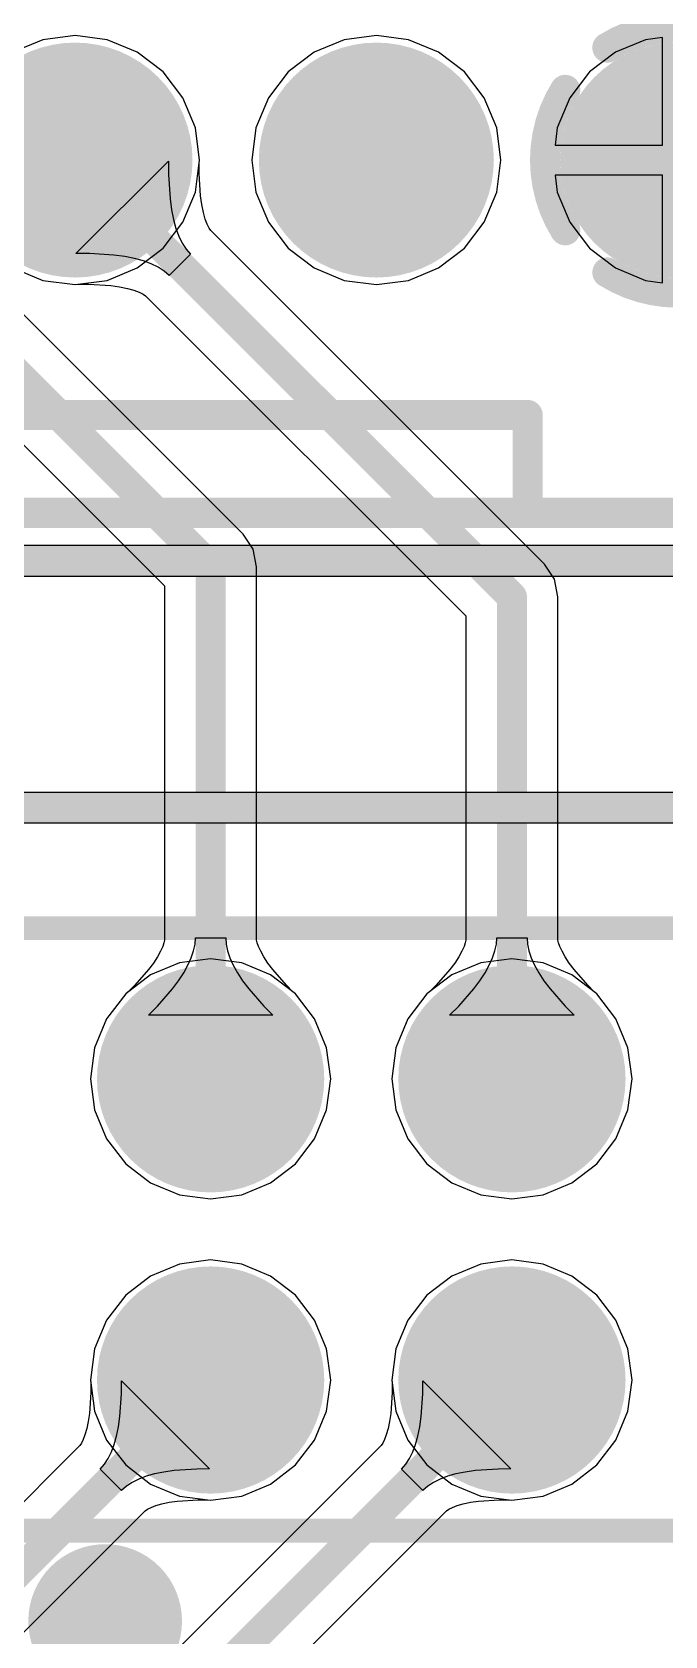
# Model space of a CAD drawing. Header units: millimetres. Extents: x 19 to 120, y 15 to 116.
# Drawn here: x 66.44 to 71.77, y 94.87 to 108.39 of the extents above; entities that cross this region are included whole.
import ezdxf

# ---------------------------------------------------------------- set-up
doc = ezdxf.new("R2010")
doc.units = ezdxf.units.MM
for name, color, linetype in [('BottomLayer', 5, 'Continuous'), ('BottomSolder', 6, 'Continuous'), ('InternalPlane1', 76, 'Continuous'), ('InternalPlane2', 16, 'Continuous'), ('MultiLayer', 9, 'Continuous'), ('PadHoleLayer', 156, 'Continuous'), ('TopLayer', 1, 'Continuous'), ('TopOverlay', 2, 'Continuous'), ('TopSolder', 216, 'Continuous'), ('ViaHoleLayer', 16, 'Continuous')]:
    doc.layers.add(name, color=color, linetype=linetype)

# ---------------------------------------------------------------- blocks, each defined once
blk = doc.blocks.new('IDC3_7_2_6')
at = {"layer": 'BottomLayer', "const_width": 0.787}
for points in [[(7.226, 0, 1), (8.014, 0, 1)], [(9.766, 0, 1), (10.554, 0, 1)], [(12.306, 0, 1), (13.094, 0, 1)]]:
    blk.add_lwpolyline(points, format="xyb", close=True, dxfattribs=at)
at = {"layer": 'BottomSolder', "const_width": 0.889}
for points in [[(7.175, 0, 1), (8.064, 0, 1)], [(9.716, 0, 1), (10.604, 0, 1)], [(12.255, 0, 1), (13.145, 0, 1)]]:
    blk.add_lwpolyline(points, format="xyb", close=True, dxfattribs=at)
at = {"layer": 'InternalPlane1', "const_width": 0.254}
for points in [[(12.108, 0.948, -0.286745), (13.292, 0.948)], [(11.752, -0.592, -0.286745), (11.752, 0.592)], [(13.292, -0.948, -0.286745), (12.108, -0.948)]]:
    blk.add_lwpolyline(points, format="xyb", dxfattribs=at)
at = {"layer": 'InternalPlane1'}
for points, const_width in [([(7.125, 0, 1), (8.115, 0, 1)], 0.991), ([(9.665, 0, 1), (10.655, 0, 1)], 0.991), ([(12.044, 0.948, 1), (12.171, 0.948, 1)], 0.127), ([(11.689, 0.592, 1), (11.816, 0.592, 1)], 0.127), ([(11.689, -0.592, 1), (11.816, -0.592, 1)], 0.127), ([(12.044, -0.948, 1), (12.171, -0.948, 1)], 0.127)]:
    blk.add_lwpolyline(points, format="xyb", close=True, dxfattribs=dict(at, const_width=const_width))
at = {"layer": 'InternalPlane2', "const_width": 0.991}
for points in [[(7.125, 0, 1), (8.115, 0, 1)], [(9.665, 0, 1), (10.655, 0, 1)], [(12.205, 0, 1), (13.195, 0, 1)]]:
    blk.add_lwpolyline(points, format="xyb", close=True, dxfattribs=at)
at = {"layer": 'MultiLayer', "const_width": 0.787}
for points in [[(7.226, 0, 1), (8.014, 0, 1)], [(9.766, 0, 1), (10.554, 0, 1)], [(12.306, 0, 1), (13.094, 0, 1)]]:
    blk.add_lwpolyline(points, format="xyb", close=True, dxfattribs=at)
at = {"layer": 'PadHoleLayer', "const_width": 0.483}
for points in [[(7.379, 0, 1), (7.861, 0, 1)], [(9.919, 0, 1), (10.401, 0, 1)], [(12.459, 0, 1), (12.941, 0, 1)]]:
    blk.add_lwpolyline(points, format="xyb", close=True, dxfattribs=at)
at = {"layer": 'TopLayer', "const_width": 0.787}
for points in [[(7.226, 0, 1), (8.014, 0, 1)], [(9.766, 0, 1), (10.554, 0, 1)], [(12.306, 0, 1), (13.094, 0, 1)]]:
    blk.add_lwpolyline(points, format="xyb", close=True, dxfattribs=at)
at = {"layer": 'TopOverlay', "const_width": 0.254}
for points in [[(3.815, -2.15), (11.435, -2.15)], [(11.435, -2.938), (11.435, -2.15)], [(-5.08, -2.975), (20.32, -2.975)]]:
    blk.add_lwpolyline(points, dxfattribs=at)
at = {"layer": 'TopOverlay', "const_width": 0.127}
for points in [[(11.372, -2.15, 1), (11.499, -2.15, 1)], [(11.372, -2.15, 1), (11.499, -2.15, 1)], [(11.372, -2.938, 1), (11.499, -2.938, 1)]]:
    blk.add_lwpolyline(points, format="xyb", close=True, dxfattribs=at)
at = {"layer": 'TopSolder', "const_width": 0.889}
for points in [[(7.175, 0, 1), (8.064, 0, 1)], [(9.716, 0, 1), (10.604, 0, 1)], [(12.255, 0, 1), (13.145, 0, 1)]]:
    blk.add_lwpolyline(points, format="xyb", close=True, dxfattribs=at)
blk = doc.blocks.new('HDR2X8_7')
at = {"layer": 'BottomLayer', "const_width": 0.75}
for points in [[(9.785, 2.54, 1), (10.535, 2.54, 1)], [(12.325, 2.54, 1), (13.075, 2.54, 1)], [(9.785, 0, 1), (10.535, 0, 1)], [(12.325, 0, 1), (13.075, 0, 1)]]:
    blk.add_lwpolyline(points, format="xyb", close=True, dxfattribs=at)
at = {"layer": 'BottomSolder', "const_width": 0.852}
for points in [[(9.734, 2.54, 1), (10.586, 2.54, 1)], [(12.274, 2.54, 1), (13.126, 2.54, 1)], [(9.734, 0, 1), (10.586, 0, 1)], [(12.274, 0, 1), (13.126, 0, 1)]]:
    blk.add_lwpolyline(points, format="xyb", close=True, dxfattribs=at)
at = {"layer": 'InternalPlane1', "const_width": 0.958}
for points in [[(9.681, 2.54, 1), (10.639, 2.54, 1)], [(12.221, 2.54, 1), (13.179, 2.54, 1)], [(9.681, 0, 1), (10.639, 0, 1)], [(12.221, 0, 1), (13.179, 0, 1)]]:
    blk.add_lwpolyline(points, format="xyb", close=True, dxfattribs=at)
at = {"layer": 'InternalPlane2', "const_width": 0.958}
for points in [[(9.681, 2.54, 1), (10.639, 2.54, 1)], [(12.221, 2.54, 1), (13.179, 2.54, 1)], [(9.681, 0, 1), (10.639, 0, 1)], [(12.221, 0, 1), (13.179, 0, 1)]]:
    blk.add_lwpolyline(points, format="xyb", close=True, dxfattribs=at)
at = {"layer": 'MultiLayer', "const_width": 0.75}
for points in [[(9.785, 2.54, 1), (10.535, 2.54, 1)], [(12.325, 2.54, 1), (13.075, 2.54, 1)], [(9.785, 0, 1), (10.535, 0, 1)], [(12.325, 0, 1), (13.075, 0, 1)]]:
    blk.add_lwpolyline(points, format="xyb", close=True, dxfattribs=at)
at = {"layer": 'PadHoleLayer', "const_width": 0.45}
for points in [[(9.935, 2.54, 1), (10.385, 2.54, 1)], [(12.475, 2.54, 1), (12.925, 2.54, 1)], [(9.935, 0, 1), (10.385, 0, 1)], [(12.475, 0, 1), (12.925, 0, 1)]]:
    blk.add_lwpolyline(points, format="xyb", close=True, dxfattribs=at)
at = {"layer": 'TopLayer', "const_width": 0.75}
for points in [[(9.785, 2.54, 1), (10.535, 2.54, 1)], [(12.325, 2.54, 1), (13.075, 2.54, 1)], [(9.785, 0, 1), (10.535, 0, 1)], [(12.325, 0, 1), (13.075, 0, 1)]]:
    blk.add_lwpolyline(points, format="xyb", close=True, dxfattribs=at)
at = {"layer": 'TopOverlay', "const_width": 0.2}
for points in [[(-1.27, 3.81), (19.05, 3.81)], [(-1.27, -1.27), (19.05, -1.27)]]:
    blk.add_lwpolyline(points, dxfattribs=at)
at = {"layer": 'TopSolder', "const_width": 0.852}
for points in [[(9.734, 2.54, 1), (10.586, 2.54, 1)], [(12.274, 2.54, 1), (13.126, 2.54, 1)], [(9.734, 0, 1), (10.586, 0, 1)], [(12.274, 0, 1), (13.126, 0, 1)]]:
    blk.add_lwpolyline(points, format="xyb", close=True, dxfattribs=at)

msp = doc.modelspace()

# ---------------------------------------------------------------- linework, layer by layer
at = {"layer": 'BottomLayer'}
for p, q in [((66.53, 108.33), (66.277, 108.225)), ((66.802, 108.365), (66.53, 108.33)), ((67.074, 108.33), (66.802, 108.365)), ((67.327, 108.225), (67.074, 108.33)), ((69.07, 108.33), (68.817, 108.225)), ((69.342, 108.365), (69.07, 108.33)), ((69.614, 108.33), (69.342, 108.365)), ((69.867, 108.225), (69.614, 108.33)), ((71.61, 108.33), (71.357, 108.225)), ((71.755, 108.349), (71.61, 108.33)), ((71.755, 107.442), (71.755, 108.349)), ((67.545, 108.058), (67.327, 108.225)), ((68.817, 108.225), (68.599, 108.058)), ((70.085, 108.058), (69.867, 108.225)), ((71.357, 108.225), (71.139, 108.058)), ((67.712, 107.84), (67.545, 108.058)), ((68.599, 108.058), (68.432, 107.84)), ((70.252, 107.84), (70.085, 108.058)), ((71.139, 108.058), (70.972, 107.84)), ((67.817, 107.587), (67.712, 107.84)), ((68.432, 107.84), (68.327, 107.587)), ((70.357, 107.587), (70.252, 107.84)), ((70.972, 107.84), (70.867, 107.587)), ((67.852, 107.315), (67.817, 107.587)), ((68.327, 107.587), (68.292, 107.315)), ((70.392, 107.315), (70.357, 107.587)), ((70.867, 107.587), (70.848, 107.442)), ((70.848, 107.442), (71.755, 107.442)), ((67.817, 107.043), (67.852, 107.315)), ((68.292, 107.315), (68.327, 107.043)), ((70.357, 107.043), (70.392, 107.315)), ((71.755, 107.188), (70.848, 107.188)), ((70.848, 107.188), (70.867, 107.043)), ((71.755, 106.281), (71.755, 107.188)), ((67.712, 106.79), (67.817, 107.043)), ((68.327, 107.043), (68.432, 106.79)), ((70.252, 106.79), (70.357, 107.043)), ((70.867, 107.043), (70.972, 106.79)), ((67.545, 106.572), (67.712, 106.79)), ((68.432, 106.79), (68.599, 106.572)), ((70.085, 106.572), (70.252, 106.79)), ((70.972, 106.79), (71.139, 106.572)), ((67.327, 106.405), (67.545, 106.572)), ((68.599, 106.572), (68.817, 106.405)), ((69.867, 106.405), (70.085, 106.572)), ((71.139, 106.572), (71.357, 106.405)), ((66.277, 106.405), (66.53, 106.3)), ((66.53, 106.3), (66.802, 106.265)), ((66.802, 106.265), (67.074, 106.3)), ((67.074, 106.3), (67.327, 106.405)), ((68.817, 106.405), (69.07, 106.3)), ((69.07, 106.3), (69.342, 106.265)), ((69.342, 106.265), (69.614, 106.3)), ((69.614, 106.3), (69.867, 106.405)), ((71.357, 106.405), (71.61, 106.3)), ((71.61, 106.3), (71.755, 106.281)), ((67.683, 100.546), (67.439, 100.445)), ((67.945, 100.581), (67.683, 100.546)), ((68.207, 100.546), (67.945, 100.581)), ((68.451, 100.445), (68.207, 100.546)), ((70.223, 100.546), (69.979, 100.445)), ((70.485, 100.581), (70.223, 100.546)), ((70.747, 100.546), (70.485, 100.581)), ((70.991, 100.445), (70.747, 100.546)), ((67.439, 100.445), (67.229, 100.284)), ((68.661, 100.284), (68.451, 100.445)), ((69.979, 100.445), (69.769, 100.284)), ((71.201, 100.284), (70.991, 100.445)), ((67.229, 100.284), (67.068, 100.074)), ((68.822, 100.074), (68.661, 100.284)), ((69.769, 100.284), (69.608, 100.074)), ((71.362, 100.074), (71.201, 100.284)), ((67.068, 100.074), (66.967, 99.83)), ((68.923, 99.83), (68.822, 100.074)), ((69.608, 100.074), (69.507, 99.83)), ((71.463, 99.83), (71.362, 100.074)), ((66.967, 99.83), (66.932, 99.568)), ((68.958, 99.568), (68.923, 99.83)), ((69.507, 99.83), (69.472, 99.568)), ((71.498, 99.568), (71.463, 99.83)), ((66.932, 99.568), (66.967, 99.306)), ((68.923, 99.306), (68.958, 99.568)), ((69.472, 99.568), (69.507, 99.306)), ((71.463, 99.306), (71.498, 99.568)), ((66.967, 99.306), (67.068, 99.062)), ((68.822, 99.062), (68.923, 99.306)), ((69.507, 99.306), (69.608, 99.062)), ((71.362, 99.062), (71.463, 99.306)), ((67.068, 99.062), (67.229, 98.852)), ((68.661, 98.852), (68.822, 99.062)), ((69.608, 99.062), (69.769, 98.852)), ((71.201, 98.852), (71.362, 99.062)), ((67.229, 98.852), (67.439, 98.691)), ((68.451, 98.691), (68.661, 98.852)), ((69.769, 98.852), (69.979, 98.691)), ((70.991, 98.691), (71.201, 98.852)), ((67.439, 98.691), (67.683, 98.59)), ((68.207, 98.59), (68.451, 98.691)), ((69.979, 98.691), (70.223, 98.59)), ((70.747, 98.59), (70.991, 98.691)), ((67.683, 98.59), (67.945, 98.555)), ((67.945, 98.555), (68.207, 98.59)), ((70.223, 98.59), (70.485, 98.555)), ((70.485, 98.555), (70.747, 98.59)), ((67.683, 98.006), (67.439, 97.905)), ((67.945, 98.041), (67.683, 98.006)), ((68.207, 98.006), (67.945, 98.041)), ((68.451, 97.905), (68.207, 98.006)), ((70.223, 98.006), (69.979, 97.905)), ((70.485, 98.041), (70.223, 98.006)), ((70.747, 98.006), (70.485, 98.041)), ((70.991, 97.905), (70.747, 98.006)), ((67.439, 97.905), (67.229, 97.744)), ((68.661, 97.744), (68.451, 97.905)), ((69.979, 97.905), (69.769, 97.744)), ((71.201, 97.744), (70.991, 97.905)), ((67.229, 97.744), (67.068, 97.534)), ((68.822, 97.534), (68.661, 97.744)), ((69.769, 97.744), (69.608, 97.534)), ((71.362, 97.534), (71.201, 97.744)), ((67.068, 97.534), (66.967, 97.29)), ((68.923, 97.29), (68.822, 97.534)), ((69.608, 97.534), (69.507, 97.29)), ((71.463, 97.29), (71.362, 97.534)), ((66.967, 97.29), (66.932, 97.028)), ((68.958, 97.028), (68.923, 97.29)), ((69.507, 97.29), (69.472, 97.028)), ((71.498, 97.028), (71.463, 97.29)), ((66.932, 97.028), (66.936, 97.001)), ((66.936, 97.001), (66.935, 96.923)), ((67.194, 96.913), (67.195, 97.02)), ((67.195, 97.02), (67.937, 96.278)), ((68.923, 96.766), (68.958, 97.028)), ((69.472, 97.028), (69.476, 97.001)), ((69.476, 97.001), (69.475, 96.923)), ((69.734, 96.913), (69.735, 97.02)), ((69.735, 97.02), (70.477, 96.278)), ((71.463, 96.766), (71.498, 97.028)), ((66.935, 96.923), (66.923, 96.747)), ((67.181, 96.72), (67.194, 96.913)), ((69.475, 96.923), (69.463, 96.747)), ((69.721, 96.72), (69.734, 96.913)), ((66.923, 96.747), (66.914, 96.679)), ((67.169, 96.634), (67.181, 96.72)), ((68.822, 96.522), (68.923, 96.766)), ((69.463, 96.747), (69.454, 96.679)), ((69.709, 96.634), (69.721, 96.72)), ((71.362, 96.522), (71.463, 96.766)), ((66.886, 96.566), (66.871, 96.526)), ((66.901, 96.618), (66.886, 96.566)), ((66.914, 96.679), (66.901, 96.618)), ((67.153, 96.556), (67.169, 96.634)), ((69.426, 96.566), (69.411, 96.526)), ((69.441, 96.618), (69.426, 96.566)), ((69.454, 96.679), (69.441, 96.618)), ((69.693, 96.556), (69.709, 96.634)), ((66.843, 96.476), (58.005, 87.637)), ((69.383, 96.476), (58.767, 85.859)), ((66.856, 96.495), (66.843, 96.476)), ((66.871, 96.526), (66.856, 96.495)), ((67.109, 96.422), (67.133, 96.485)), ((67.133, 96.485), (67.153, 96.556)), ((68.661, 96.312), (68.822, 96.522)), ((69.396, 96.495), (69.383, 96.476)), ((69.411, 96.526), (69.396, 96.495)), ((69.649, 96.422), (69.673, 96.485)), ((69.673, 96.485), (69.693, 96.556)), ((71.201, 96.312), (71.362, 96.522)), ((67.014, 96.277), (67.05, 96.318)), ((67.05, 96.318), (67.081, 96.366)), ((67.081, 96.366), (67.109, 96.422)), ((68.451, 96.151), (68.661, 96.312)), ((69.554, 96.277), (69.59, 96.318)), ((69.59, 96.318), (69.621, 96.366)), ((69.621, 96.366), (69.649, 96.422)), ((70.991, 96.151), (71.201, 96.312)), ((67.194, 96.097), (67.014, 96.277)), ((67.283, 96.164), (67.235, 96.133)), ((67.339, 96.192), (67.283, 96.164)), ((67.402, 96.216), (67.339, 96.192)), ((67.473, 96.236), (67.402, 96.216)), ((67.551, 96.252), (67.473, 96.236)), ((67.637, 96.264), (67.551, 96.252)), ((67.83, 96.277), (67.637, 96.264)), ((67.937, 96.278), (67.83, 96.277)), ((69.734, 96.097), (69.554, 96.277)), ((69.823, 96.164), (69.775, 96.133)), ((69.879, 96.192), (69.823, 96.164)), ((69.942, 96.216), (69.879, 96.192)), ((70.013, 96.236), (69.942, 96.216)), ((70.091, 96.252), (70.013, 96.236)), ((70.177, 96.264), (70.091, 96.252)), ((70.37, 96.277), (70.177, 96.264)), ((70.477, 96.278), (70.37, 96.277)), ((67.235, 96.133), (67.194, 96.097)), ((67.945, 96.015), (68.207, 96.05)), ((68.207, 96.05), (68.451, 96.151)), ((69.775, 96.133), (69.734, 96.097)), ((70.485, 96.015), (70.747, 96.05)), ((70.747, 96.05), (70.991, 96.151)), ((58.441, 86.974), (67.393, 95.926)), ((59.203, 85.196), (69.933, 95.926)), ((67.393, 95.926), (67.412, 95.939)), ((67.412, 95.939), (67.443, 95.954)), ((67.443, 95.954), (67.483, 95.969)), ((67.483, 95.969), (67.535, 95.984)), ((67.535, 95.984), (67.596, 95.997)), ((67.596, 95.997), (67.664, 96.006)), ((67.664, 96.006), (67.84, 96.018)), ((67.84, 96.018), (67.918, 96.019)), ((67.918, 96.019), (67.945, 96.015)), ((69.933, 95.926), (69.952, 95.939)), ((69.952, 95.939), (69.983, 95.954)), ((69.983, 95.954), (70.023, 95.969)), ((70.023, 95.969), (70.075, 95.984)), ((70.075, 95.984), (70.136, 95.997)), ((70.136, 95.997), (70.204, 96.006)), ((70.204, 96.006), (70.38, 96.018)), ((70.38, 96.018), (70.458, 96.019)), ((70.458, 96.019), (70.485, 96.015))]:
    msp.add_line(p, q, dxfattribs=at)
at = {"layer": 'BottomLayer', "const_width": 0.254}
for points in [[(58.166, 87.249), (67.945, 97.028)], [(58.928, 85.471), (70.485, 97.028)]]:
    msp.add_lwpolyline(points, dxfattribs=at)
at = {"layer": 'BottomLayer'}
for points, const_width in [([(67.881, 97.028, 1), (68.008, 97.028, 1)], 0.127), ([(70.421, 97.028, 1), (70.548, 97.028, 1)], 0.127), ([(66.942, 94.996, 1), (67.17, 94.996, 1)], 0.229)]:
    msp.add_lwpolyline(points, format="xyb", close=True, dxfattribs=dict(at, const_width=const_width))
at = {"layer": 'InternalPlane2'}
for p, q in [((80.468, 104.065), (25.831, 104.065)), ((25.884, 103.806), (80.415, 103.806)), ((78.613, 101.983), (29.972, 101.983)), ((30.026, 101.725), (78.559, 101.725))]:
    msp.add_line(p, q, dxfattribs=at)
at = {"layer": 'InternalPlane2', "const_width": 0.254}
for points in [[(25.831, 103.936), (80.468, 103.936)], [(29.972, 101.854), (78.613, 101.854)]]:
    msp.add_lwpolyline(points, dxfattribs=at)
at = {"layer": 'InternalPlane2', "const_width": 0.648}
msp.add_lwpolyline([(66.732, 94.996, 1), (67.38, 94.996, 1)], format="xyb", close=True, dxfattribs=at)
at = {"layer": 'MultiLayer', "const_width": 0.229}
msp.add_lwpolyline([(66.942, 94.996, 1), (67.17, 94.996, 1)], format="xyb", close=True, dxfattribs=at)
at = {"layer": 'TopLayer'}
for p, q in [((66.53, 108.33), (66.277, 108.225)), ((66.802, 108.365), (66.53, 108.33)), ((67.074, 108.33), (66.802, 108.365)), ((67.327, 108.225), (67.074, 108.33)), ((69.07, 108.33), (68.817, 108.225)), ((69.342, 108.365), (69.07, 108.33)), ((69.614, 108.33), (69.342, 108.365)), ((69.867, 108.225), (69.614, 108.33)), ((71.61, 108.33), (71.357, 108.225)), ((71.755, 108.349), (71.61, 108.33)), ((71.755, 107.442), (71.755, 108.349)), ((67.545, 108.058), (67.327, 108.225)), ((68.817, 108.225), (68.599, 108.058)), ((70.085, 108.058), (69.867, 108.225)), ((71.357, 108.225), (71.139, 108.058)), ((67.712, 107.84), (67.545, 108.058)), ((68.599, 108.058), (68.432, 107.84)), ((70.252, 107.84), (70.085, 108.058)), ((71.139, 108.058), (70.972, 107.84)), ((67.817, 107.587), (67.712, 107.84)), ((68.432, 107.84), (68.327, 107.587)), ((70.357, 107.587), (70.252, 107.84)), ((70.972, 107.84), (70.867, 107.587)), ((67.852, 107.315), (67.817, 107.587)), ((68.327, 107.587), (68.292, 107.315)), ((70.392, 107.315), (70.357, 107.587)), ((70.867, 107.587), (70.848, 107.442)), ((70.848, 107.442), (71.755, 107.442)), ((66.81, 106.528), (67.589, 107.307)), ((67.589, 107.307), (67.59, 107.192)), ((67.848, 107.285), (67.852, 107.315)), ((67.849, 107.202), (67.848, 107.285)), ((68.292, 107.315), (68.327, 107.043)), ((70.357, 107.043), (70.392, 107.315)), ((67.59, 107.192), (67.604, 106.987)), ((67.861, 107.013), (67.849, 107.202)), ((71.755, 107.188), (70.848, 107.188)), ((70.848, 107.188), (70.867, 107.043)), ((71.755, 106.281), (71.755, 107.188)), ((67.604, 106.987), (67.616, 106.896)), ((67.872, 106.94), (67.861, 107.013)), ((68.327, 107.043), (68.432, 106.79)), ((70.252, 106.79), (70.357, 107.043)), ((70.867, 107.043), (70.972, 106.79)), ((67.616, 106.896), (67.633, 106.814)), ((67.885, 106.874), (67.872, 106.94)), ((67.9, 106.818), (67.885, 106.874)), ((67.633, 106.814), (67.653, 106.739)), ((67.653, 106.739), (67.678, 106.673)), ((67.916, 106.774), (67.9, 106.818)), ((67.933, 106.741), (67.916, 106.774)), ((67.946, 106.72), (67.933, 106.741)), ((70.76, 103.907), (67.946, 106.72)), ((68.432, 106.79), (68.599, 106.572)), ((70.085, 106.572), (70.252, 106.79)), ((70.972, 106.79), (71.139, 106.572)), ((67.678, 106.673), (67.706, 106.614)), ((67.706, 106.614), (67.739, 106.564)), ((68.599, 106.572), (68.817, 106.405)), ((69.867, 106.405), (70.085, 106.572)), ((71.139, 106.572), (71.357, 106.405)), ((68.22, 104.161), (65.944, 106.436)), ((66.925, 106.527), (66.81, 106.528)), ((67.13, 106.513), (66.925, 106.527)), ((67.221, 106.501), (67.13, 106.513)), ((67.303, 106.484), (67.221, 106.501)), ((67.378, 106.464), (67.303, 106.484)), ((67.444, 106.439), (67.378, 106.464)), ((67.503, 106.411), (67.444, 106.439)), ((67.775, 106.521), (67.596, 106.342)), ((67.739, 106.564), (67.775, 106.521)), ((66.277, 106.405), (66.53, 106.3)), ((66.53, 106.3), (66.802, 106.265)), ((67.553, 106.378), (67.503, 106.411)), ((67.596, 106.342), (67.553, 106.378)), ((68.817, 106.405), (69.07, 106.3)), ((69.07, 106.3), (69.342, 106.265)), ((69.342, 106.265), (69.614, 106.3)), ((69.614, 106.3), (69.867, 106.405)), ((71.357, 106.405), (71.61, 106.3)), ((71.61, 106.3), (71.755, 106.281)), ((66.802, 106.265), (66.832, 106.269)), ((66.832, 106.269), (66.915, 106.268)), ((66.915, 106.268), (67.104, 106.256)), ((67.104, 106.256), (67.177, 106.245)), ((67.177, 106.245), (67.243, 106.232)), ((67.243, 106.232), (67.299, 106.217)), ((67.299, 106.217), (67.343, 106.201)), ((67.343, 106.201), (67.376, 106.184)), ((67.376, 106.184), (67.397, 106.171)), ((67.397, 106.171), (70.097, 103.471)), ((65.257, 106.024), (67.557, 103.725)), ((68.304, 104.035), (68.22, 104.161)), ((68.333, 103.886), (68.304, 104.035)), ((68.333, 100.737), (68.333, 103.886)), ((70.844, 103.781), (70.76, 103.907)), ((70.873, 103.632), (70.844, 103.781)), ((67.557, 103.725), (67.557, 100.737)), ((70.873, 100.737), (70.873, 103.632)), ((70.097, 103.471), (70.097, 100.737)), ((67.814, 100.703), (67.818, 100.757)), ((67.818, 100.757), (68.072, 100.757)), ((68.072, 100.757), (68.076, 100.703)), ((70.354, 100.703), (70.358, 100.757)), ((70.358, 100.757), (70.612, 100.757)), ((70.612, 100.757), (70.616, 100.703)), ((67.523, 100.643), (67.497, 100.597)), ((67.541, 100.683), (67.523, 100.643)), ((67.552, 100.715), (67.541, 100.683)), ((67.557, 100.737), (67.552, 100.715)), ((67.782, 100.588), (67.802, 100.647)), ((67.802, 100.647), (67.814, 100.703)), ((68.076, 100.703), (68.088, 100.647)), ((68.088, 100.647), (68.108, 100.588)), ((68.338, 100.715), (68.333, 100.737)), ((68.349, 100.683), (68.338, 100.715)), ((68.367, 100.643), (68.349, 100.683)), ((68.393, 100.597), (68.367, 100.643)), ((70.063, 100.643), (70.037, 100.597)), ((70.081, 100.683), (70.063, 100.643)), ((70.092, 100.715), (70.081, 100.683)), ((70.097, 100.737), (70.092, 100.715)), ((70.322, 100.588), (70.342, 100.647)), ((70.342, 100.647), (70.354, 100.703)), ((70.616, 100.703), (70.628, 100.647)), ((70.628, 100.647), (70.648, 100.588)), ((70.878, 100.715), (70.873, 100.737)), ((70.889, 100.683), (70.878, 100.715)), ((70.907, 100.643), (70.889, 100.683)), ((70.933, 100.597), (70.907, 100.643)), ((67.421, 100.489), (67.306, 100.357)), ((67.463, 100.544), (67.421, 100.489)), ((67.497, 100.597), (67.463, 100.544)), ((67.719, 100.462), (67.754, 100.526)), ((67.754, 100.526), (67.782, 100.588)), ((68.108, 100.588), (68.136, 100.526)), ((68.136, 100.526), (68.171, 100.462)), ((68.427, 100.544), (68.393, 100.597)), ((68.469, 100.489), (68.427, 100.544)), ((68.584, 100.357), (68.469, 100.489)), ((69.961, 100.489), (69.846, 100.357)), ((70.003, 100.544), (69.961, 100.489)), ((70.037, 100.597), (70.003, 100.544)), ((70.259, 100.462), (70.294, 100.526)), ((70.294, 100.526), (70.322, 100.588)), ((70.648, 100.588), (70.676, 100.526)), ((70.676, 100.526), (70.711, 100.462)), ((70.967, 100.544), (70.933, 100.597)), ((71.009, 100.489), (70.967, 100.544)), ((71.124, 100.357), (71.009, 100.489)), ((67.306, 100.357), (67.251, 100.301)), ((67.623, 100.326), (67.675, 100.395)), ((67.675, 100.395), (67.719, 100.462)), ((68.171, 100.462), (68.215, 100.395)), ((68.215, 100.395), (68.267, 100.326)), ((68.639, 100.301), (68.584, 100.357)), ((69.846, 100.357), (69.791, 100.301)), ((70.163, 100.326), (70.215, 100.395)), ((70.215, 100.395), (70.259, 100.462)), ((70.711, 100.462), (70.755, 100.395)), ((70.755, 100.395), (70.807, 100.326)), ((71.179, 100.301), (71.124, 100.357)), ((67.229, 100.284), (67.068, 100.074)), ((67.251, 100.301), (67.229, 100.284)), ((67.496, 100.18), (67.623, 100.326)), ((68.267, 100.326), (68.394, 100.18)), ((68.661, 100.284), (68.639, 100.301)), ((68.822, 100.074), (68.661, 100.284)), ((69.769, 100.284), (69.608, 100.074)), ((69.791, 100.301), (69.769, 100.284)), ((70.036, 100.18), (70.163, 100.326)), ((70.807, 100.326), (70.934, 100.18)), ((71.201, 100.284), (71.179, 100.301)), ((71.362, 100.074), (71.201, 100.284)), ((67.42, 100.104), (67.496, 100.18)), ((68.47, 100.104), (67.42, 100.104)), ((68.394, 100.18), (68.47, 100.104)), ((69.96, 100.104), (70.036, 100.18)), ((71.01, 100.104), (69.96, 100.104)), ((70.934, 100.18), (71.01, 100.104)), ((67.068, 100.074), (66.967, 99.83)), ((68.923, 99.83), (68.822, 100.074)), ((69.608, 100.074), (69.507, 99.83)), ((71.463, 99.83), (71.362, 100.074)), ((66.967, 99.83), (66.932, 99.568)), ((68.958, 99.568), (68.923, 99.83)), ((69.507, 99.83), (69.472, 99.568)), ((71.498, 99.568), (71.463, 99.83)), ((66.932, 99.568), (66.967, 99.306)), ((68.923, 99.306), (68.958, 99.568)), ((69.472, 99.568), (69.507, 99.306)), ((71.463, 99.306), (71.498, 99.568)), ((66.967, 99.306), (67.068, 99.062)), ((68.822, 99.062), (68.923, 99.306)), ((69.507, 99.306), (69.608, 99.062)), ((71.362, 99.062), (71.463, 99.306)), ((67.068, 99.062), (67.229, 98.852)), ((68.661, 98.852), (68.822, 99.062)), ((69.608, 99.062), (69.769, 98.852)), ((71.201, 98.852), (71.362, 99.062)), ((67.229, 98.852), (67.439, 98.691)), ((68.451, 98.691), (68.661, 98.852)), ((69.769, 98.852), (69.979, 98.691)), ((70.991, 98.691), (71.201, 98.852)), ((67.439, 98.691), (67.683, 98.59)), ((68.207, 98.59), (68.451, 98.691)), ((69.979, 98.691), (70.223, 98.59)), ((70.747, 98.59), (70.991, 98.691)), ((67.683, 98.59), (67.945, 98.555)), ((67.945, 98.555), (68.207, 98.59)), ((70.223, 98.59), (70.485, 98.555)), ((70.485, 98.555), (70.747, 98.59)), ((67.683, 98.006), (67.439, 97.905)), ((67.945, 98.041), (67.683, 98.006)), ((68.207, 98.006), (67.945, 98.041)), ((68.451, 97.905), (68.207, 98.006)), ((70.223, 98.006), (69.979, 97.905)), ((70.485, 98.041), (70.223, 98.006)), ((70.747, 98.006), (70.485, 98.041)), ((70.991, 97.905), (70.747, 98.006)), ((67.439, 97.905), (67.229, 97.744)), ((68.661, 97.744), (68.451, 97.905)), ((69.979, 97.905), (69.769, 97.744)), ((71.201, 97.744), (70.991, 97.905)), ((67.229, 97.744), (67.068, 97.534)), ((68.822, 97.534), (68.661, 97.744)), ((69.769, 97.744), (69.608, 97.534)), ((71.362, 97.534), (71.201, 97.744)), ((67.068, 97.534), (66.967, 97.29)), ((68.923, 97.29), (68.822, 97.534)), ((69.608, 97.534), (69.507, 97.29)), ((71.463, 97.29), (71.362, 97.534)), ((66.967, 97.29), (66.932, 97.028)), ((68.958, 97.028), (68.923, 97.29)), ((69.507, 97.29), (69.472, 97.028)), ((71.498, 97.028), (71.463, 97.29)), ((66.932, 97.028), (66.967, 96.766)), ((68.923, 96.766), (68.958, 97.028)), ((69.472, 97.028), (69.507, 96.766)), ((71.463, 96.766), (71.498, 97.028)), ((66.967, 96.766), (67.068, 96.522)), ((68.822, 96.522), (68.923, 96.766)), ((69.507, 96.766), (69.608, 96.522)), ((71.362, 96.522), (71.463, 96.766)), ((67.068, 96.522), (67.229, 96.312)), ((68.661, 96.312), (68.822, 96.522)), ((69.608, 96.522), (69.769, 96.312)), ((71.201, 96.312), (71.362, 96.522)), ((67.229, 96.312), (67.439, 96.151)), ((68.451, 96.151), (68.661, 96.312)), ((69.769, 96.312), (69.979, 96.151)), ((70.991, 96.151), (71.201, 96.312)), ((67.439, 96.151), (67.683, 96.05)), ((67.683, 96.05), (67.945, 96.015)), ((67.945, 96.015), (68.207, 96.05)), ((68.207, 96.05), (68.451, 96.151)), ((69.979, 96.151), (70.223, 96.05)), ((70.223, 96.05), (70.485, 96.015)), ((70.485, 96.015), (70.747, 96.05)), ((70.747, 96.05), (70.991, 96.151))]:
    msp.add_line(p, q, dxfattribs=at)
at = {"layer": 'TopLayer', "const_width": 0.254}
for points in [[(66.802, 107.315), (70.485, 103.632)], [(65.532, 106.299), (67.945, 103.886)], [(67.945, 99.568), (67.945, 103.886)], [(70.485, 99.568), (70.485, 103.632)]]:
    msp.add_lwpolyline(points, dxfattribs=at)
at = {"layer": 'TopLayer'}
for points, const_width in [([(66.739, 107.315, 1), (66.865, 107.315, 1)], 0.127), ([(67.881, 103.886, 1), (68.008, 103.886, 1)], 0.127), ([(67.881, 103.886, 1), (68.008, 103.886, 1)], 0.127), ([(70.421, 103.632, 1), (70.548, 103.632, 1)], 0.127), ([(70.421, 103.632, 1), (70.548, 103.632, 1)], 0.127), ([(67.881, 99.568, 1), (68.008, 99.568, 1)], 0.127), ([(70.421, 99.568, 1), (70.548, 99.568, 1)], 0.127), ([(66.942, 94.996, 1), (67.17, 94.996, 1)], 0.229)]:
    msp.add_lwpolyline(points, format="xyb", close=True, dxfattribs=dict(at, const_width=const_width))
at = {"layer": 'ViaHoleLayer', "const_width": 0.14}
msp.add_lwpolyline([(66.986, 94.996, 1), (67.126, 94.996, 1)], format="xyb", close=True, dxfattribs=at)

# ---------------------------------------------------------------- block references
at = {"rotation": 360}
for name, p in [('IDC3_7_2_6', (59.182, 107.315)), ('HDR2X8_7', (57.785, 97.028))]:
    msp.add_blockref(name, p, dxfattribs=at)

doc.saveas('drawing.dxf')
